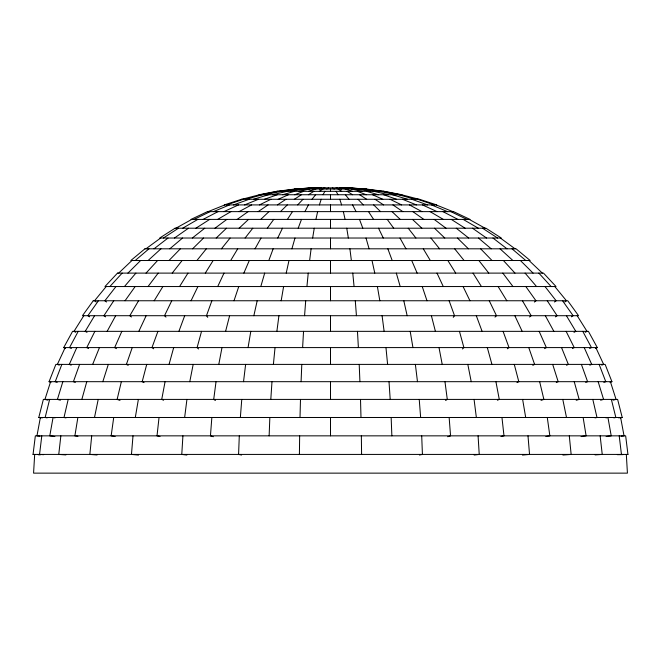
<?xml version="1.0" encoding="UTF-8"?>
<svg xmlns="http://www.w3.org/2000/svg" width="661" height="661" viewBox="0 0 661 661"><rect width="100%" height="100%" fill="white"/><g stroke="black" fill="none" stroke-linecap="round" stroke-linejoin="round"><path stroke-width="0.99" d="M299.408 454.421L299.648 435.847M300.011 417.488L300.491 399.409M239.29 435.847L238.58 454.421L241.587 455.032M269.134 435.847L269.845 417.488M301.085 381.686L301.796 364.393M302.614 347.587L303.539 331.343M34.678 454.421L33.571 473.136L627.429 473.136L626.322 454.421M182.915 435.847L181.775 454.421L186.848 455.057M270.803 399.409L271.985 381.686M211.85 417.488L210.446 435.847L213.305 436.731M304.572 315.71L305.704 300.755M240.356 417.488L241.769 399.409M133.001 435.847L131.465 454.421L138.537 455.082M273.398 364.393L275.034 347.587M306.927 286.544L308.233 273.109M91.705 435.847L89.855 454.421L97.068 454.983M159.037 417.488L157.012 435.847L160.02 436.491M60.853 435.847L58.763 454.421L65.918 454.908M41.792 435.847L39.553 454.421L43.643 454.685M243.529 381.686L245.628 364.393M35.107 454.545L33.05 454.421L35.339 435.847L625.661 435.847L627.95 454.421L625.893 454.545M184.642 417.488L186.931 399.409M309.629 260.517L311.1 248.809M216.031 381.686L213.71 399.409L215.428 400.492M276.876 331.343L278.925 315.71M113.709 417.488L111.155 435.847L115.146 436.524M77.866 417.488L74.883 435.847L77.924 436.285M312.645 238.026L314.256 228.21M248.057 347.587L250.8 331.343M135.307 417.488L138.372 399.409M281.173 300.755L283.602 286.544M165.076 381.686L161.73 399.409L163.606 400.227M218.791 364.393L221.989 347.587M189.781 381.686L193.177 364.393M94.498 417.488L98.208 399.409M286.213 273.109L288.989 260.517M315.917 219.402L317.635 211.627M253.849 315.71L257.187 300.755M68.19 399.409L64.001 417.488L66.001 417.901M121.351 381.686L117.121 399.409L119.988 400.401M49.641 399.409L45.155 417.488L47.154 417.876M40.792 417.868L38.784 417.488L43.37 399.409L617.63 399.409L622.216 417.488L620.208 417.868M225.599 331.343L229.607 315.71M146.725 364.393L142.189 381.686L144.04 382.587M169.067 364.393L173.686 347.587M201.539 331.343L197.102 347.587L198.581 348.975M81.84 399.409L86.773 381.686M291.914 248.809L294.988 238.026M260.798 286.544L264.681 273.109M62.845 381.686L57.424 399.409L60.382 400.211M102.819 381.686L108.313 364.393M50.608 381.686L44.94 399.409L47.931 400.178M319.395 204.91L321.196 199.275M234.002 300.755L238.761 286.544M132.233 347.587L126.4 364.393L128.193 365.351M79.601 364.393L73.396 381.686L75.321 382.372M211.875 300.755L206.472 315.71L207.744 317.33M157.921 331.343L151.98 347.587L153.666 348.777M178.9 331.343L184.7 315.71M268.804 260.517L273.15 248.809M298.185 228.21L301.499 219.402M61.861 364.393L55.218 381.686L57.168 382.339M51.029 382.322L49.071 381.686L55.863 364.393L605.137 364.393L611.929 381.686L609.971 382.322M92.656 364.393L99.456 347.587M243.859 273.109L249.288 260.517M121.839 331.343L114.659 347.587L116.435 348.628M76.767 347.587L69.298 364.393L71.181 365.178M65.166 347.587L57.367 364.393L59.259 365.153M217.725 286.544L223.996 273.109M138.827 331.343L146.155 315.71M171.744 300.755L164.515 315.71L165.985 317.098M191.046 300.755L197.92 286.544M277.719 238.026L282.47 228.21M94.878 331.343L86.773 347.587L88.591 348.529M304.911 211.627L308.423 204.91M78.221 331.343L69.537 347.587L71.371 348.471M323.031 194.739L324.882 191.326M65.555 348.454L63.712 347.587L72.586 331.343L588.414 331.343L597.288 347.587L595.445 348.454M107.14 331.343L115.675 315.71M255.022 248.809L261.021 238.026M138.562 300.755L129.82 315.71L131.432 316.983M94.581 315.71L85.203 331.343L86.996 332.376M230.672 260.517L237.712 248.809M154.187 300.755L162.879 286.544M205.298 273.109L213.139 260.517M179.577 286.544L187.972 273.109M83.798 315.71L73.999 331.343L75.792 332.334M287.395 219.402L292.476 211.627M113.758 300.755L103.893 315.71L105.57 316.875M98.431 300.755L87.863 315.71L89.59 316.834M125.036 300.755L135.166 286.544M267.284 228.21L273.761 219.402M148.023 286.544L158.177 273.109M115.989 286.544L104.859 300.755L106.495 302.003M245.091 238.026L252.783 228.21M172.207 273.109L182.122 260.517M453.256 317.33L454.528 315.71L449.125 300.755M196.904 260.517L206.323 248.809M221.418 248.809L230.094 238.026M312 199.275L315.636 194.739M106.181 286.544L94.548 300.755L96.192 301.961M124.45 286.544L135.91 273.109M109.875 286.544L122.153 273.109M146.031 273.109L157.591 260.517M297.681 204.91L303.002 199.275M168.968 260.517L180.362 248.809M127.92 273.109L140.611 260.517M192.591 248.809L203.563 238.026M280.446 211.627L287.304 204.91M216.205 238.026L226.5 228.21M118.666 273.109L131.936 260.517M260.756 219.402L268.969 211.627M495.015 317.098L496.485 315.71L489.256 300.755M239.142 228.21L248.511 219.402M462.419 348.975L463.898 347.587L459.461 331.343M148.097 260.517L160.962 248.809M135.199 260.517L148.981 248.809M169.786 248.809L182.568 238.026M534.418 302.06L535.964 300.755L525.834 286.544M192.31 238.026L204.753 228.21M529.568 316.983L531.18 315.71L522.438 300.755M154.005 248.809L168.043 238.026M554.505 302.003L556.141 300.755L545.011 286.544M214.99 228.21L226.839 219.402M145.941 248.809L160.623 238.026M564.808 301.961L566.452 300.755L554.819 286.544M237.167 219.402L248.156 211.627M507.334 348.777L509.02 347.587L503.079 331.343M174.454 238.026L188.509 228.21M555.43 316.875L557.107 315.71L547.242 300.755M258.17 211.627L268.077 204.91M277.397 204.91L286.006 199.275M163.416 238.026L178.47 228.21M571.41 316.834L573.137 315.71L562.569 300.755M195.896 228.21L209.702 219.402M294.31 199.275L301.424 194.739M445.572 400.492L447.29 399.409L444.969 381.686M308.414 194.739L313.884 191.326M326.749 189.029L328.624 187.864M319.321 191.326L323.039 189.029M217.651 219.402L230.945 211.627M182.676 228.21L197.837 219.402M544.565 348.628L546.341 347.587L539.161 331.343M574.004 332.376L575.797 331.343L566.419 315.71M175.917 228.21L191.773 219.402M585.208 332.334L587.001 331.343L577.202 315.71M239.051 211.627L251.577 204.91M532.807 365.351L534.6 364.393L528.767 347.587M203.067 219.402L218.08 211.627M572.409 348.529L574.227 347.587L566.122 331.343M259.442 204.91L270.96 199.275M516.96 382.587L518.811 381.686L514.275 364.393M194.061 219.402L210.132 211.627M589.629 348.471L591.463 347.587L582.779 331.343M223.93 211.627L238.53 204.91M566.502 365.236L568.344 364.393L561.544 347.587M278.198 199.275L288.485 194.739M497.394 400.227L499.27 399.409L495.924 381.686M213.47 211.627L229.499 204.91M589.819 365.178L591.702 364.393L584.233 347.587M244.587 204.91L258.509 199.275M556.273 382.463L558.181 381.686L552.687 364.393M208.116 211.627L224.88 204.91M601.741 365.153L603.633 364.393L595.834 347.587M294.756 194.739L303.622 191.326M233.482 204.91L249.214 199.275M585.679 382.372L587.604 381.686L581.399 364.393M264.375 199.275L277.38 194.739M541.012 400.401L543.879 399.409L539.649 381.686M226.624 204.91L243.463 199.275M603.832 382.339L605.782 381.686L599.139 364.393M308.637 191.326L315.9 189.029M447.695 436.731L450.554 435.847L449.15 417.488M253.436 199.275L268.597 194.739M576.21 400.285L579.16 399.409L574.227 381.686M282.668 194.739L294.525 191.326M245.875 199.275L262.516 194.739M600.618 400.211L603.576 399.409L598.155 381.686M242.009 199.275L259.409 194.739M613.069 400.178L616.06 399.409L610.392 381.686M272.671 194.739L287.006 191.326M298.904 191.326L309.406 189.029M500.98 436.491L503.988 435.847L501.963 417.488M265.201 194.739L281.388 191.326M319.412 189.029L324.956 187.864M594.999 417.901L596.999 417.488L592.81 399.409M419.413 455.032L422.42 454.421L421.71 435.847M605.93 417.884L607.938 417.488L611.218 435.847L606.12 436.524M260.583 194.739L277.917 191.326M613.846 417.876L615.845 417.488L611.359 399.409M618.622 417.868L620.621 417.488L624.042 435.847L621.001 436.235M290.551 191.326L303.829 189.029M545.854 436.524L549.845 435.847L547.291 417.488M283.941 191.326L299.416 189.029M581.052 436.582L586.117 435.847L583.134 417.488M279.372 191.326L296.368 189.029M277.033 191.326L294.806 189.029M312.554 189.029L321.527 187.864M474.152 455.057L479.225 454.421L478.085 435.847M306.481 189.029L318.495 187.864M522.463 455.082L529.535 454.421L527.999 435.847M301.466 189.029L315.983 187.864M562.908 455.057L571.145 454.421L569.295 435.847M297.714 189.029L314.107 187.864M595.082 454.908L602.237 454.421L600.147 435.847M295.393 189.029L312.942 187.864M617.357 454.685L623.249 454.611M63.712 347.587L597.288 347.587M49.071 381.686L611.929 381.686M38.784 417.488L622.216 417.488M33.05 454.421L627.95 454.421M38.198 454.743L40.263 454.875M348.058 187.864L365.607 189.029M346.893 187.864L363.286 189.029M345.017 187.864L359.534 189.029M342.505 187.864L354.519 189.029M39.999 436.235L36.958 435.847L40.379 417.488L42.378 417.868M366.194 189.029L383.967 191.326M339.473 187.864L348.446 189.029M54.88 436.524L49.782 435.847L53.062 417.488L55.07 417.884M364.632 189.029L381.628 191.326M361.584 189.029L377.059 191.326M357.171 189.029L370.449 191.326M383.083 191.326L400.417 194.739M336.044 187.864L341.588 189.029M379.612 191.326L395.799 194.739M351.594 189.029L362.096 191.326M373.994 191.326L388.329 194.739M401.591 194.739L418.991 199.275M398.484 194.739L415.125 199.275M366.475 191.326L378.332 194.739M392.403 194.739L407.564 199.275M345.1 189.029L352.363 191.326M417.537 199.275L434.376 204.91M383.62 194.739L396.625 199.275M411.786 199.275L427.518 204.91M357.378 191.326L366.244 194.739M436.12 204.91L452.884 211.627M402.491 199.275L416.413 204.91M431.501 204.91L447.53 211.627M372.515 194.739L382.802 199.275M422.47 204.91L437.07 211.627M450.868 211.627L466.939 219.402M390.04 199.275L401.558 204.91M442.92 211.627L457.933 219.402M409.423 204.91L421.949 211.627M469.227 219.402L485.083 228.21M463.163 219.402L478.324 228.21M430.055 211.627L443.349 219.402M337.961 189.029L341.679 191.326M332.376 187.864L334.251 189.029M347.116 191.326L352.586 194.739M359.576 194.739L366.69 199.275M451.298 219.402L465.104 228.21M482.53 228.21L497.584 238.026M374.994 199.275L383.603 204.91M392.923 204.91L402.83 211.627M472.491 228.21L486.546 238.026M412.844 211.627L423.833 219.402M500.377 238.026L515.059 248.809M434.161 219.402L446.01 228.21M492.957 238.026L506.995 248.809M456.247 228.21L468.69 238.026M478.432 238.026L491.214 248.809M512.019 248.809L525.801 260.517M500.038 248.809L512.903 260.517M412.489 219.402L421.858 228.21M392.031 211.627L400.244 219.402M529.064 260.517L542.334 273.109M434.5 228.21L444.795 238.026M373.696 204.91L380.554 211.627M457.437 238.026L468.409 248.809M520.389 260.517L533.08 273.109M480.638 248.809L492.032 260.517M357.998 199.275L363.319 204.91M503.409 260.517L514.969 273.109M538.847 273.109L551.125 286.544M525.09 273.109L536.55 286.544M454.677 248.809L464.096 260.517M430.906 238.026L439.582 248.809M345.364 194.739L349 199.275M478.878 260.517L488.793 273.109M408.217 228.21L415.909 238.026M502.823 273.109L512.977 286.544M387.239 219.402L393.716 228.21M368.524 211.627L373.605 219.402M473.028 273.109L481.423 286.544M447.861 260.517L455.702 273.109M498.121 286.544L506.813 300.755M423.288 248.809L430.328 260.517M399.979 238.026L405.978 248.809M545.325 315.71L553.86 331.343M336.119 191.326L337.969 194.739M352.577 204.91L356.089 211.627M463.08 286.544L469.954 300.755M378.53 228.21L383.281 238.026M514.845 315.71L522.173 331.343M437.004 273.109L443.275 286.544M411.712 260.517L417.141 273.109M359.501 219.402L362.815 228.21M387.85 248.809L392.196 260.517M476.3 315.71L482.1 331.343M422.239 286.544L426.998 300.755M339.804 199.275L341.605 204.91M396.319 273.109L400.202 286.544M366.012 238.026L369.086 248.809M487.314 347.587L491.933 364.393M431.393 315.71L435.401 331.343M403.813 300.755L407.151 315.71M343.365 211.627L345.083 219.402M372.011 260.517L374.787 273.109M562.792 399.409L566.502 417.488M467.823 364.393L471.219 381.686M439.011 347.587L442.209 364.393M377.398 286.544L379.827 300.755M522.628 399.409L525.693 417.488M410.2 331.343L412.943 347.587M346.744 228.21L348.355 238.026M382.075 315.71L384.124 331.343M474.069 399.409L476.358 417.488M349.9 248.809L351.371 260.517M415.372 364.393L417.471 381.686M619.208 435.847L621.447 454.421M352.767 273.109L354.073 286.544M385.966 347.587L387.602 364.393M419.231 399.409L420.644 417.488M355.296 300.755L356.428 315.71M389.015 381.686L390.197 399.409M357.461 331.343L358.386 347.587M359.204 364.393L359.915 381.686M391.155 417.488L391.866 435.847M360.509 399.409L360.989 417.488M361.352 435.847L361.592 454.421M330.5 189.029L330.5 191.326M330.5 194.739L330.5 199.275M330.5 204.91L330.5 211.627M330.5 219.402L330.5 228.21M330.5 238.026L330.5 248.809M330.5 260.517L330.5 273.109M330.5 286.544L330.5 300.755M330.5 315.71L330.5 331.343M330.5 347.587L330.5 364.393M330.5 381.686L330.5 399.409M330.5 417.488L330.5 435.847M93.251 300.755L82.443 315.71L578.557 315.71L567.749 300.755L93.251 300.755M117.493 273.109L104.95 286.544L556.05 286.544L543.507 273.109L117.493 273.109M144.924 248.809L130.837 260.517L530.163 260.517L516.076 248.809L144.924 248.809M175.066 228.21L159.689 238.026L501.311 238.026L485.934 228.21L175.066 228.21M207.447 211.627L191.012 219.402L469.988 219.402L453.553 211.627L207.447 211.627M241.521 199.275L224.302 204.91L436.698 204.91L419.479 199.275L241.521 199.275M276.744 191.326L259.021 194.739L401.979 194.739L384.256 191.326L276.744 191.326M312.554 187.864L294.608 189.029L366.392 189.029L348.446 187.864L312.554 187.864"/></g></svg>
